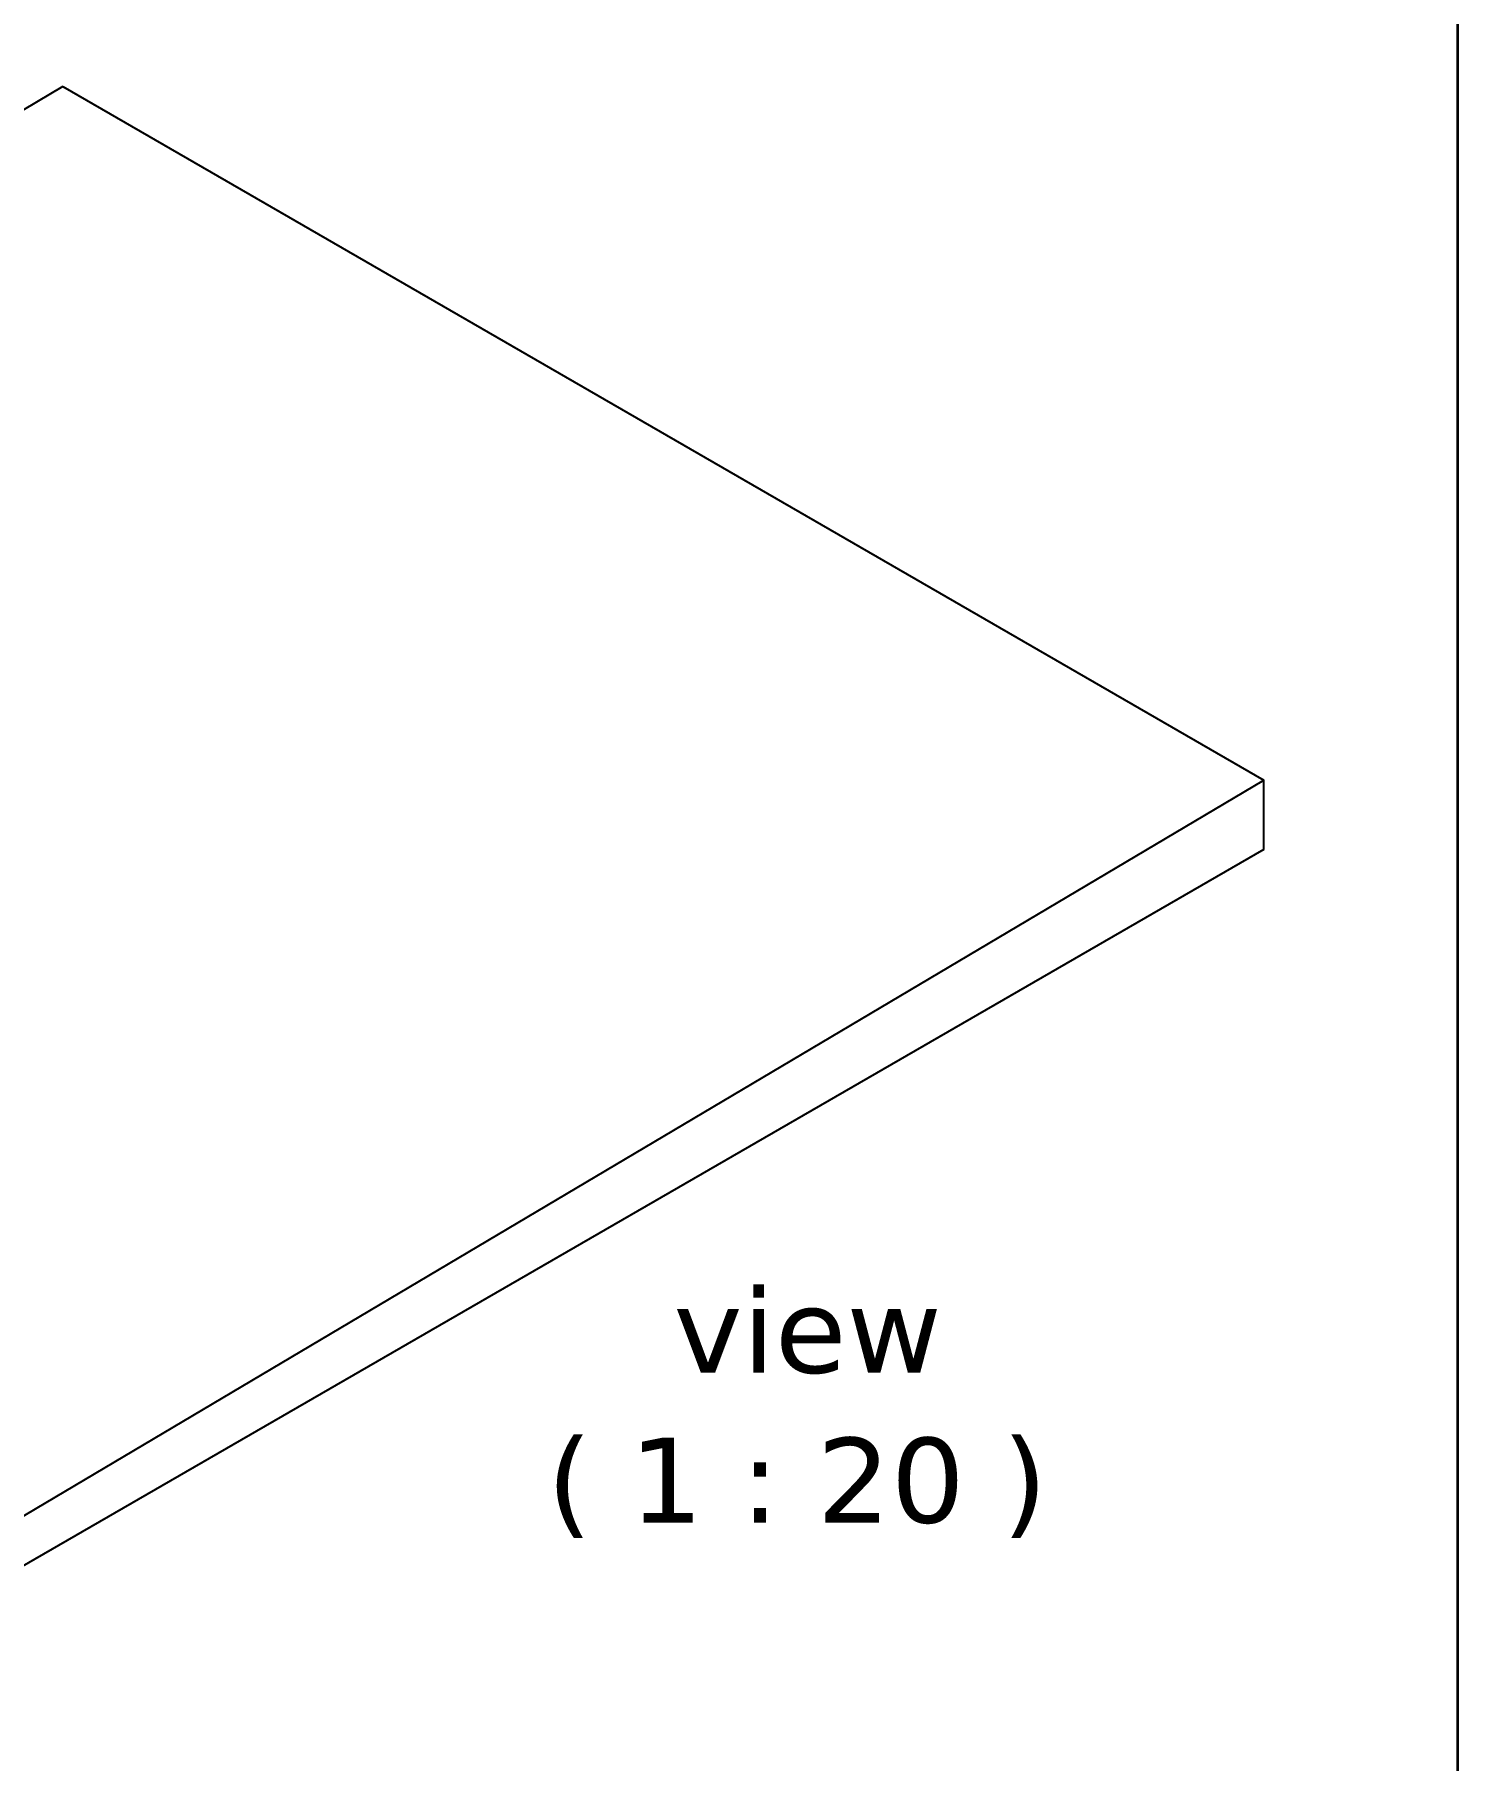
# Model space of a CAD drawing. Header units: millimetres. Extents: x 68 to 2000, y 100 to 2870.
# Drawn here: x 1581 to 2000, y 720 to 1228 of the extents above; entities that cross this region are included whole.
import ezdxf

# ---------------------------------------------------------------- set-up
doc = ezdxf.new("R2010")
doc.units = ezdxf.units.MM
doc.header["$LTSCALE"] = 10
for name, color, linetype, lineweight in [('_Sichtbarkanten', 7, 'Continuous', 25), ('Rahmen (ISO)', 7, 'Continuous', 35), ('Symbol (ISO)', 7, 'Continuous', 25)]:
    doc.layers.add(name, color=color, linetype=linetype, lineweight=lineweight)
doc.styles.add('Bezeichnungstext (DIN)', font='verdana.ttf')

# ---------------------------------------------------------------- blocks, each defined once
blk = doc.blocks.new('Ränder Wedi_hoch')
at = {"layer": 'Rahmen (ISO)'}
blk.add_line((200, 287), (200, 10), dxfattribs=at)

msp = doc.modelspace()

# ---------------------------------------------------------------- linework, layer by layer
at = {"layer": '_Sichtbarkanten'}
for p, q in [((1589.46, 1213.01), (1204.09, 984.39)), ((1589.46, 1213.01), (1943.01, 1008.88)), ((1557.64, 780.26), (1943.01, 1008.88)), ((1943.01, 988.47), (1943.01, 1008.88)), ((1943.01, 988.47), (1518.75, 743.52))]:
    msp.add_line(p, q, dxfattribs=at)

# ---------------------------------------------------------------- block references
at = {"xscale": 10, "yscale": 10, "zscale": 10}
msp.add_blockref('Ränder Wedi_hoch', (0, 0), dxfattribs=at)

# ---------------------------------------------------------------- texts
at = {"layer": 'Symbol (ISO)', "char_height": 25, "attachment_point": 7, "style": 'Bezeichnungstext (DIN)'}
for s, insert in [('view', (1769.22, 833.92)), (' ( 1 : 20 )', (1721.01, 785.78))]:
    msp.add_mtext(s, dxfattribs=dict(at, insert=insert))

doc.saveas('drawing.dxf')
